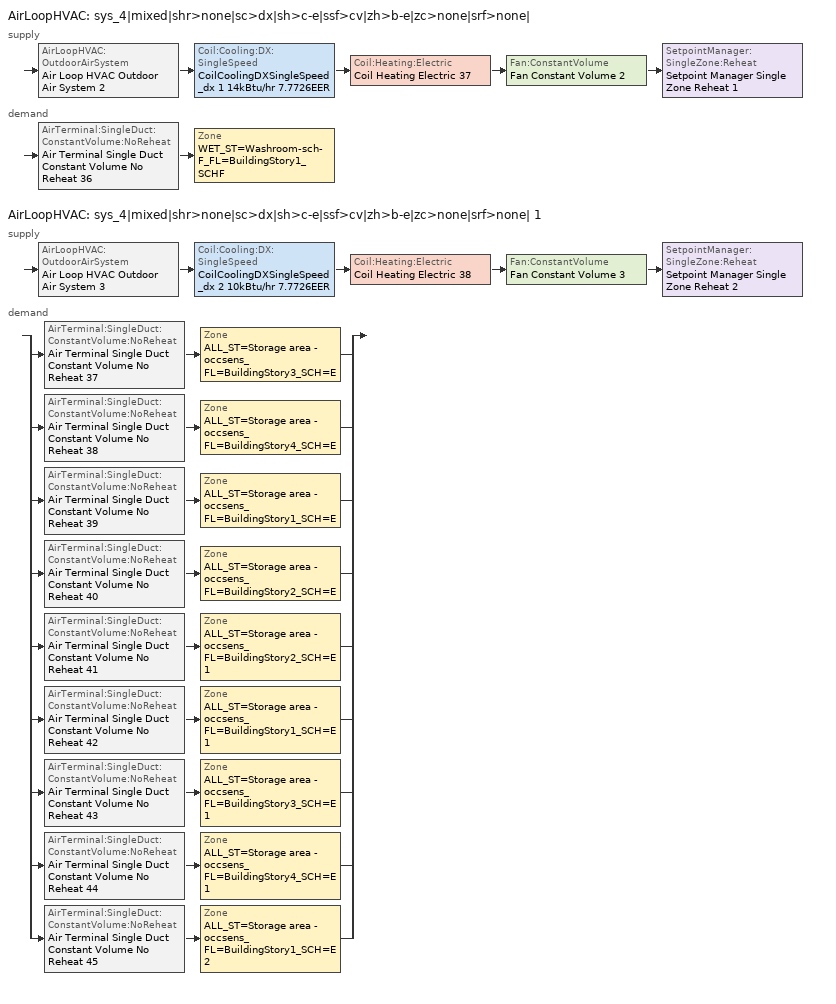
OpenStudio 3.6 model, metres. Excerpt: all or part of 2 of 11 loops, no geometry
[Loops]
AirLoopHVAC 'sys_4|mixed|shr>none|sc>dx|sh>c-e|ssf>cv|zh>b-e|zc>none|srf>none|'
 supply: AirLoopHVAC:OutdoorAirSystem 'Air Loop HVAC Outdoor Air System 2' > Coil:Cooling:DX:SingleSpeed 'CoilCoolingDXSingleSpeed_dx 1 14kBtu/hr 7.7726EER' > Coil:Heating:Electric 'Coil Heating Electric 37' > Fan:ConstantVolume 'Fan Constant Volume 2' > SetpointManager:SingleZone:Reheat 'Setpoint Manager Single Zone Reheat 1'
 demand: AirTerminal:SingleDuct:ConstantVolume:NoReheat 'Air Terminal Single Duct Constant Volume No Reheat 36' > Zone 'WET_ST=Washroom-sch-F_FL=BuildingStory1_SCHF'
AirLoopHVAC 'sys_4|mixed|shr>none|sc>dx|sh>c-e|ssf>cv|zh>b-e|zc>none|srf>none| 1'
 supply: AirLoopHVAC:OutdoorAirSystem 'Air Loop HVAC Outdoor Air System 3' > Coil:Cooling:DX:SingleSpeed 'CoilCoolingDXSingleSpeed_dx 2 10kBtu/hr 7.7726EER' > Coil:Heating:Electric 'Coil Heating Electric 38' > Fan:ConstantVolume 'Fan Constant Volume 3' > SetpointManager:SingleZone:Reheat 'Setpoint Manager Single Zone Reheat 2'
 demand: split
  | AirTerminal:SingleDuct:ConstantVolume:NoReheat 'Air Terminal Single Duct Constant Volume No Reheat 37' > Zone 'ALL_ST=Storage area - occsens_FL=BuildingStory3_SCH=E'
  | AirTerminal:SingleDuct:ConstantVolume:NoReheat 'Air Terminal Single Duct Constant Volume No Reheat 38' > Zone 'ALL_ST=Storage area - occsens_FL=BuildingStory4_SCH=E'
  | AirTerminal:SingleDuct:ConstantVolume:NoReheat 'Air Terminal Single Duct Constant Volume No Reheat 39' > Zone 'ALL_ST=Storage area - occsens_FL=BuildingStory1_SCH=E'
  | AirTerminal:SingleDuct:ConstantVolume:NoReheat 'Air Terminal Single Duct Constant Volume No Reheat 40' > Zone 'ALL_ST=Storage area - occsens_FL=BuildingStory2_SCH=E'
  | AirTerminal:SingleDuct:ConstantVolume:NoReheat 'Air Terminal Single Duct Constant Volume No Reheat 41' > Zone 'ALL_ST=Storage area - occsens_FL=BuildingStory2_SCH=E 1'
  | AirTerminal:SingleDuct:ConstantVolume:NoReheat 'Air Terminal Single Duct Constant Volume No Reheat 42' > Zone 'ALL_ST=Storage area - occsens_FL=BuildingStory1_SCH=E 1'
  | AirTerminal:SingleDuct:ConstantVolume:NoReheat 'Air Terminal Single Duct Constant Volume No Reheat 43' > Zone 'ALL_ST=Storage area - occsens_FL=BuildingStory3_SCH=E 1'
  | AirTerminal:SingleDuct:ConstantVolume:NoReheat 'Air Terminal Single Duct Constant Volume No Reheat 44' > Zone 'ALL_ST=Storage area - occsens_FL=BuildingStory4_SCH=E 1'
  | AirTerminal:SingleDuct:ConstantVolume:NoReheat 'Air Terminal Single Duct Constant Volume No Reheat 45' > Zone 'ALL_ST=Storage area - occsens_FL=BuildingStory1_SCH=E 2'
[Sizing:Zone] Zone Cooling Design Supply Air Temperature Input Method=TemperatureDifference; Zone Cooling Design Supply Air Temperature {C}=14; Zone Cooling Design Supply Air Temperature Difference {deltaC}=11; Zone Heating Design Supply Air Temperature Input Method=TemperatureDifference; Zone Heating Design Supply Air Temperature {C}=40; Zone Heating Design Supply Air Temperature Difference {deltaC}=21; Zone Cooling Design Supply Air Humidity Ratio {kg-H2O/kg-air}=0.0085; Zone Heating Design Supply Air Humidity Ratio {kg-H2O/kg-air}=0.008; Zone Heating Sizing Factor=1.3; Zone Cooling Sizing Factor=1.1; Cooling Design Air Flow Method=DesignDay; Heating Design Air Flow Method=DesignDay; Account for Dedicated Outdoor Air System=No; Dedicated Outdoor Air System Control Strategy=NeutralSupplyAir; Dedicated Outdoor Air Low Setpoint Temperature for Design {C}=autosize; Dedicated Outdoor Air High Setpoint Temperature for Design {C}=autosize; Zone Load Sizing Method=Sensible Load Only No Latent Load; Zone Latent Cooling Design Supply Air Humidity Ratio Input Method=HumidityRatioDifference; Zone Cooling Design Supply Air Humidity Ratio Difference {kgWater/kgDryAir}=0.005; Zone Latent Heating Design Supply Air Humidity Ratio Input Method=HumidityRatioDifference; Zone Humidification Design Supply Air Humidity Ratio Difference {kgWater/kgDryAir}=0.005
WET_ST=Washroom-sch-F_FL=BuildingStory1_SCHF; ALL_ST=Storage area - occsens_FL=BuildingStory3_SCH=E; ALL_ST=Storage area - occsens_FL=BuildingStory4_SCH=E; ALL_ST=Storage area - occsens_FL=BuildingStory1_SCH=E; ALL_ST=Storage area - occsens_FL=BuildingStory2_SCH=E; ALL_ST=Storage area - occsens_FL=BuildingStory2_SCH=E 1; ALL_ST=Storage area - occsens_FL=BuildingStory1_SCH=E 1; ALL_ST=Storage area - occsens_FL=BuildingStory3_SCH=E 1; ALL_ST=Storage area - occsens_FL=BuildingStory4_SCH=E 1; ALL_ST=Storage area - occsens_FL=BuildingStory1_SCH=E 2
[Zone equipment]
WET_ST=Washroom-sch-F_FL=BuildingStory1_SCHF: Air Terminal Single Duct Constant Volume No Reheat 36, Zone HVAC Baseboard Convective Electric 36, Sys_4_zone_exhaust_fan
ALL_ST=Storage area - occsens_FL=BuildingStory3_SCH=E: Air Terminal Single Duct Constant Volume No Reheat 37, Zone HVAC Baseboard Convective Electric 37, Sys_4_zone_exhaust_fan 1
ALL_ST=Storage area - occsens_FL=BuildingStory4_SCH=E: Air Terminal Single Duct Constant Volume No Reheat 38, Zone HVAC Baseboard Convective Electric 38, Sys_4_zone_exhaust_fan 2
ALL_ST=Storage area - occsens_FL=BuildingStory1_SCH=E: Air Terminal Single Duct Constant Volume No Reheat 39, Zone HVAC Baseboard Convective Electric 39, Sys_4_zone_exhaust_fan 3
ALL_ST=Storage area - occsens_FL=BuildingStory2_SCH=E: Air Terminal Single Duct Constant Volume No Reheat 40, Zone HVAC Baseboard Convective Electric 40, Sys_4_zone_exhaust_fan 4
ALL_ST=Storage area - occsens_FL=BuildingStory2_SCH=E 1: Air Terminal Single Duct Constant Volume No Reheat 41, Zone HVAC Baseboard Convective Electric 41, Sys_4_zone_exhaust_fan 5
ALL_ST=Storage area - occsens_FL=BuildingStory1_SCH=E 1: Air Terminal Single Duct Constant Volume No Reheat 42, Zone HVAC Baseboard Convective Electric 42, Sys_4_zone_exhaust_fan 6
ALL_ST=Storage area - occsens_FL=BuildingStory3_SCH=E 1: Air Terminal Single Duct Constant Volume No Reheat 43, Zone HVAC Baseboard Convective Electric 43, Sys_4_zone_exhaust_fan 7
ALL_ST=Storage area - occsens_FL=BuildingStory4_SCH=E 1: Air Terminal Single Duct Constant Volume No Reheat 44, Zone HVAC Baseboard Convective Electric 44, Sys_4_zone_exhaust_fan 8
ALL_ST=Storage area - occsens_FL=BuildingStory1_SCH=E 2: Air Terminal Single Duct Constant Volume No Reheat 45, Zone HVAC Baseboard Convective Electric 45, Sys_4_zone_exhaust_fan 9
[AirLoopHVAC] Design Supply Air Flow Rate {m3/s}=autosize; Design Return Air Flow Fraction of Supply Air Flow=1
Name | Availability Schedule
sys_4|mixed|shr>none|sc>dx|sh>c-e|ssf>cv|zh>b-e|zc>none|srf>none| | sys_4|mixed|shr>none|sc>dx|sh>c-e|ssf>cv|zh>b-e|zc>none|srf>none| Occ Sch
sys_4|mixed|shr>none|sc>dx|sh>c-e|ssf>cv|zh>b-e|zc>none|srf>none| 1 | sys_4|mixed|shr>none|sc>dx|sh>c-e|ssf>cv|zh>b-e|zc>none|srf>none| 1 Occ Sch
[Sizing:System] Type of Load to Size On=VentilationRequirement; Design Outdoor Air Flow Rate {m3/s}=Autosize; Central Heating Maximum System Air Flow Ratio=1; Preheat Design Temperature {C}=7; Preheat Design Humidity Ratio {kg-H2O/kg-Air}=0.008; Precool Design Temperature {C}=13; Precool Design Humidity Ratio {kg-H2O/kg-Air}=0.008; Central Cooling Design Supply Air Temperature {C}=13; Central Heating Design Supply Air Temperature {C}=43; Sizing Option=NonCoincident; 100% Outdoor Air in Cooling=No; 100% Outdoor Air in Heating=No; Central Cooling Design Supply Air Humidity Ratio {kg-H2O/kg-Air}=0.0085; Central Heating Design Supply Air Humidity Ratio {kg-H2O/kg-Air}=0.008; Cooling Design Air Flow Method=DesignDay; Cooling Design Air Flow Rate {m3/s}=0; Heating Design Air Flow Method=DesignDay; Heating Design Air Flow Rate {m3/s}=0; System Outdoor Air Method=ZoneSum; Zone Maximum Outdoor Air Fraction=1; Cooling Supply Air Flow Rate Per Floor Area {m3/s-m2}=0.00996765; Cooling Fraction of Autosized Cooling Supply Air Flow Rate=1; Cooling Supply Air Flow Rate Per Unit Cooling Capacity {m3/s-W}=3.94755e-05; Heating Supply Air Flow Rate Per Floor Area {m3/s-m2}=0.00996765; Heating Fraction of Autosized Heating Supply Air Flow Rate=1; Heating Fraction of Autosized Cooling Supply Air Flow Rate=1; Heating Supply Air Flow Rate Per Unit Heating Capacity {m3/s-W}=3.15882e-05; Cooling Design Capacity Method=CoolingDesignCapacity; Cooling Design Capacity {W}=autosize; Cooling Design Capacity Per Floor Area {W/m2}=234.7; Fraction of Autosized Cooling Design Capacity=1; Heating Design Capacity Method=HeatingDesignCapacity; Heating Design Capacity {W}=autosize; Heating Design Capacity Per Floor Area {W/m2}=157; Fraction of Autosized Heating Design Capacity=1; Central Cooling Capacity Control Method=OnOff; Occupant Diversity=autosize
sys_4|mixed|shr>none|sc>dx|sh>c-e|ssf>cv|zh>b-e|zc>none|srf>none|; sys_4|mixed|shr>none|sc>dx|sh>c-e|ssf>cv|zh>b-e|zc>none|srf>none| 1
[Fan:ConstantVolume] Availability Schedule=Always On Discrete; Fan Total Efficiency=0.39975; Pressure Rise {Pa}=640; Maximum Flow Rate {m3/s}=AutoSize; Motor Efficiency=0.615
Fan Constant Volume 2; Fan Constant Volume 3
[Coil:Heating:Electric] Availability Schedule=Always On Discrete
Coil Heating Electric 37; Coil Heating Electric 38
[Coil:Cooling:DX:SingleSpeed] Availability Schedule=Always On Discrete; Rated Total Cooling Capacity {W}=autosize; Rated Sensible Heat Ratio=autosize; Rated COP {W/W}=2.72426; Rated Air Flow Rate {m3/s}=autosize; Rated Evaporator Fan Power Per Volume Flow Rate 2017 {W/(m3/s)}=773.3; Rated Evaporator Fan Power Per Volume Flow Rate 2023 {W/(m3/s)}=934.4; Total Cooling Capacity Function of Temperature Curve=DXCOOL-NECB2011-REF-CAPFT; Total Cooling Capacity Function of Flow Fraction Curve=DXCOOL-NECB2011-REF-CAPFFLOW; Energy Input Ratio Function of Temperature Curve=DXCOOL-NECB2011-REF-COOLEIRFT; Energy Input Ratio Function of Flow Fraction Curve=DXCOOL-NECB2011-REF-COOLEIRFFLOW; Part Load Fraction Correlation Curve=DXCOOL-NECB2011-REF-COOLPLFFPLR; Minimum Outdoor Dry-Bulb Temperature for Compressor Operation {C}=-25; Nominal Time for Condensate Removal to Begin {s}=0; Ratio of Initial Moisture Evaporation Rate and Steady State Latent Capacity=0; Maximum Cycling Rate {cycles/hr}=0; Latent Capacity Time Constant {s}=0; Condenser Type=AirCooled; Evaporative Condenser Effectiveness=0.9; Evaporative Condenser Air Flow Rate {m3/s}=autosize; Evaporative Condenser Pump Rated Power Consumption {W}=autosize; Crankcase Heater Capacity {W}=0; Maximum Outdoor Dry-Bulb Temperature for Crankcase Heater Operation {C}=10; Basin Heater Capacity {W/K}=0; Basin Heater Setpoint Temperature {C}=2
CoilCoolingDXSingleSpeed_dx 1 14kBtu/hr 7.7726EER; CoilCoolingDXSingleSpeed_dx 2 10kBtu/hr 7.7726EER
[Controller:OutdoorAir] Minimum Outdoor Air Flow Rate {m3/s}=autosize; Maximum Outdoor Air Flow Rate {m3/s}=Autosize; Economizer Control Type=NoEconomizer; Economizer Control Action Type=ModulateFlow; Economizer Maximum Limit Dry-Bulb Temperature {C}=28; Economizer Maximum Limit Enthalpy {J/kg}=64000; Economizer Minimum Limit Dry-Bulb Temperature {C}=-100; Lockout Type=NoLockout; Minimum Limit Type=FixedMinimum; High Humidity Control=No; Heat Recovery Bypass Control Type=BypassWhenWithinEconomizerLimits
Name | Minimum Outdoor Air Schedule | Controller Mechanical Ventilation
Controller Outdoor Air 2 | sys_4|mixed|shr>none|sc>dx|sh>c-e|ssf>cv|zh>b-e|zc>none|srf>none| Occ Sch | Controller Mechanical Ventilation 2
Controller Outdoor Air 3 | sys_4|mixed|shr>none|sc>dx|sh>c-e|ssf>cv|zh>b-e|zc>none|srf>none| 1 Occ Sch | Controller Mechanical Ventilation 3
[Controller:MechanicalVentilation] Availability Schedule=Always On Discrete; System Outdoor Air Method=ZoneSum
Controller Mechanical Ventilation 2; Controller Mechanical Ventilation 3
[AirLoopHVAC:OutdoorAirSystem]
Name | Controller
Air Loop HVAC Outdoor Air System 2 | Controller Outdoor Air 2
Air Loop HVAC Outdoor Air System 3 | Controller Outdoor Air 3
[ZoneHVAC:Baseboard:Convective:Electric] Availability Schedule=Always On Discrete; Nominal Capacity {W}=autosize; Efficiency=1
Zone HVAC Baseboard Convective Electric 36; Zone HVAC Baseboard Convective Electric 37; Zone HVAC Baseboard Convective Electric 38; Zone HVAC Baseboard Convective Electric 39; Zone HVAC Baseboard Convective Electric 40; Zone HVAC Baseboard Convective Electric 41; Zone HVAC Baseboard Convective Electric 42; Zone HVAC Baseboard Convective Electric 43; Zone HVAC Baseboard Convective Electric 44; Zone HVAC Baseboard Convective Electric 45
[AirTerminal:SingleDuct:ConstantVolume:NoReheat] Availability Schedule=Always On Discrete; Maximum Air Flow Rate {m3/s}=AutoSize
Air Terminal Single Duct Constant Volume No Reheat 36; Air Terminal Single Duct Constant Volume No Reheat 37; Air Terminal Single Duct Constant Volume No Reheat 38; Air Terminal Single Duct Constant Volume No Reheat 39; Air Terminal Single Duct Constant Volume No Reheat 40; Air Terminal Single Duct Constant Volume No Reheat 41; Air Terminal Single Duct Constant Volume No Reheat 42; Air Terminal Single Duct Constant Volume No Reheat 43; Air Terminal Single Duct Constant Volume No Reheat 44; Air Terminal Single Duct Constant Volume No Reheat 45
[SetpointManager:SingleZone:Reheat] Minimum Supply Air Temperature {C}=13; Maximum Supply Air Temperature {C}=43
Name | Control Zone | Setpoint Node or NodeList
Setpoint Manager Single Zone Reheat 1 | WET_ST=Washroom-sch-F_FL=BuildingStory1_SCHF | sys_4|mixed|shr>none|sc>dx|sh>c-e|ssf>cv|zh>b-e|zc>none|srf>none| Supply Outlet Node
Setpoint Manager Single Zone Reheat 2 | ALL_ST=Storage area - occsens_FL=BuildingStory3_SCH=E | sys_4|mixed|shr>none|sc>dx|sh>c-e|ssf>cv|zh>b-e|zc>none|srf>none| 1 Supply Outlet Node
[Fan:ZoneExhaust] Fan Total Efficiency=0.25; Pressure Rise {Pa}=125; System Availability Manager Coupling Mode=Coupled
Name | Maximum Flow Rate {m3/s}
Sys_4_zone_exhaust_fan | 0
Sys_4_zone_exhaust_fan 1; Sys_4_zone_exhaust_fan 2; Sys_4_zone_exhaust_fan 5; Sys_4_zone_exhaust_fan 6 | 0.00955694
Sys_4_zone_exhaust_fan 3 | 0.0745441
Sys_4_zone_exhaust_fan 4; Sys_4_zone_exhaust_fan 7; Sys_4_zone_exhaust_fan 8; Sys_4_zone_exhaust_fan 9 | 0.0152958
[Schedule:Ruleset]
Name | Default Day Schedule | Summer Design Day Schedule | Winter Design Day Schedule
sys_4|mixed|shr>none|sc>dx|sh>c-e|ssf>cv|zh>b-e|zc>none|srf>none| Occ Sch | sys_4|mixed|shr>none|sc>dx|sh>c-e|ssf>cv|zh>b-e|zc>none|srf>none| Occ Sch Default | sys_4|mixed|shr>none|sc>dx|sh>c-e|ssf>cv|zh>b-e|zc>none|srf>none| Occ Sch Summer Design Day | sys_4|mixed|shr>none|sc>dx|sh>c-e|ssf>cv|zh>b-e|zc>none|srf>none| Occ Sch Winter Design Day
sys_4|mixed|shr>none|sc>dx|sh>c-e|ssf>cv|zh>b-e|zc>none|srf>none| 1 Occ Sch | sys_4|mixed|shr>none|sc>dx|sh>c-e|ssf>cv|zh>b-e|zc>none|srf>none| 1 Occ Sch Default | sys_4|mixed|shr>none|sc>dx|sh>c-e|ssf>cv|zh>b-e|zc>none|srf>none| 1 Occ Sch Summer Design Day | sys_4|mixed|shr>none|sc>dx|sh>c-e|ssf>cv|zh>b-e|zc>none|srf>none| 1 Occ Sch Winter Design Day
[Schedule:Day]
sys_4|mixed|shr>none|sc>dx|sh>c-e|ssf>cv|zh>b-e|zc>none|srf>none| Occ Sch Default; sys_4|mixed|shr>none|sc>dx|sh>c-e|ssf>cv|zh>b-e|zc>none|srf>none| Occ Sch Winter Design Day; sys_4|mixed|shr>none|sc>dx|sh>c-e|ssf>cv|zh>b-e|zc>none|srf>none| Occ Sch Summer Design Day; sys_4|mixed|shr>none|sc>dx|sh>c-e|ssf>cv|zh>b-e|zc>none|srf>none| 1 Occ Sch Winter Design Day; sys_4|mixed|shr>none|sc>dx|sh>c-e|ssf>cv|zh>b-e|zc>none|srf>none| 1 Occ Sch Summer Design Day: 24, 0, 1
sys_4|mixed|shr>none|sc>dx|sh>c-e|ssf>cv|zh>b-e|zc>none|srf>none| 1 Occ Sch Default: 8, 0, 0, 19, 0, 1, 24, 0, 0
sys_4|mixed|shr>none|sc>dx|sh>c-e|ssf>cv|zh>b-e|zc>none|srf>none| 1 Occ Sch Saturday: 9, 0, 0, 13, 0, 1, 24, 0, 0
sys_4|mixed|shr>none|sc>dx|sh>c-e|ssf>cv|zh>b-e|zc>none|srf>none| 1 Occ Sch Sunday: 24, 0, 0
[Schedule:Rule] Schedule Ruleset=sys_4|mixed|shr>none|sc>dx|sh>c-e|ssf>cv|zh>b-e|zc>none|srf>none| 1 Occ Sch; Date Specification Type=DateRange; Start Month=1; Start Day=1; End Month=12; End Day=31
Name | Rule Order | Day Schedule | Apply Saturday | Apply Sunday
sys_4|mixed|shr>none|sc>dx|sh>c-e|ssf>cv|zh>b-e|zc>none|srf>none| 1 Occ Sch Saturday Rule | 1 | sys_4|mixed|shr>none|sc>dx|sh>c-e|ssf>cv|zh>b-e|zc>none|srf>none| 1 Occ Sch Saturday | Yes
sys_4|mixed|shr>none|sc>dx|sh>c-e|ssf>cv|zh>b-e|zc>none|srf>none| 1 Occ Sch Sunday Rule | 0 | sys_4|mixed|shr>none|sc>dx|sh>c-e|ssf>cv|zh>b-e|zc>none|srf>none| 1 Occ Sch Sunday |  | Yes
[Schedule:Constant]
Always On Discrete: Value=1
[Curve:Biquadratic] Minimum Value of x=13; Maximum Value of x=24; Minimum Value of y=24; Maximum Value of y=46
Name | Coefficient1 Constant | Coefficient2 x | Coefficient3 x**2 | Coefficient4 y | Coefficient5 y**2 | Coefficient6 x*y
DXCOOL-NECB2011-REF-CAPFT | 0.867905 | 0.0142459 | 0.00055436 | -0.0075575 | 3.3e-05 | -0.0001918
DXCOOL-NECB2011-REF-COOLEIRFT | 0.114171 | 0.0281822 | -0.0004199 | 0.0214108 | 0.000161028 | -0.000679104
[Curve:Quadratic] Minimum Value of x=0.5; Maximum Value of x=1.5
Name | Coefficient1 Constant | Coefficient2 x | Coefficient3 x**2
DXCOOL-NECB2011-REF-CAPFFLOW | 0.8 | 0.2 | 0
DXCOOL-NECB2011-REF-COOLEIRFFLOW | 1.1552 | -0.1808 | 0.0256
[Curve:Cubic]
DXCOOL-NECB2011-REF-COOLPLFFPLR: Coefficient1 Constant=0.0277; Coefficient2 x=4.9151; Coefficient3 x**2=-8.184; Coefficient4 x**3=4.2702; Minimum Value of x=0.7; Maximum Value of x=1
